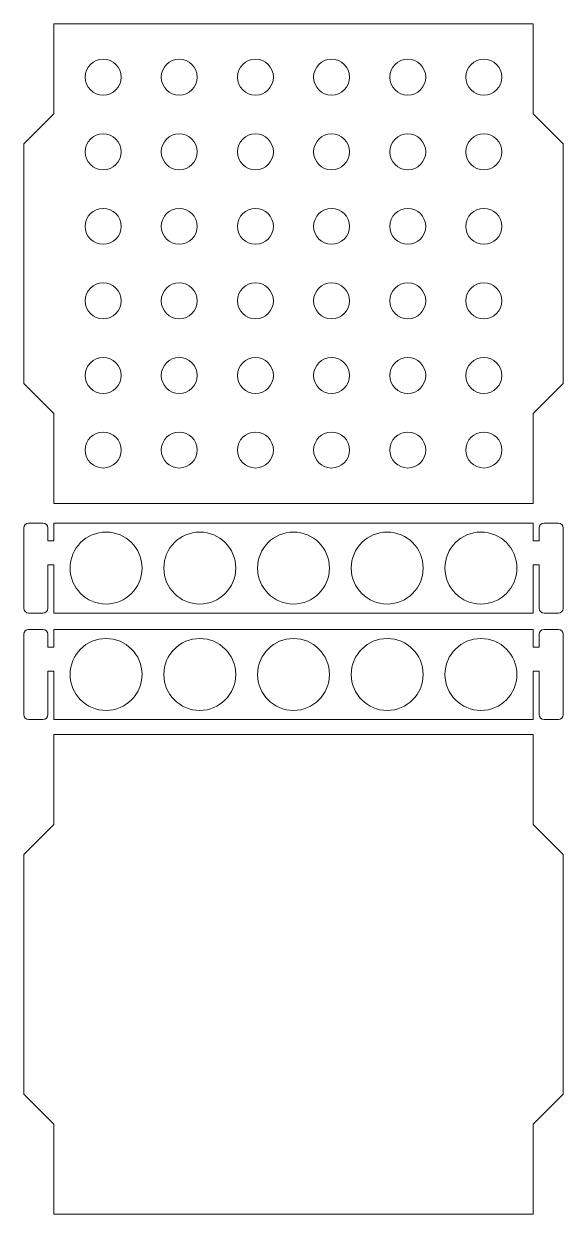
# Model space of a CAD drawing. Header units: millimetres. Extents: x -141 to 146, y -99 to 99.
# Drawn here: x -140.6 to -50.6, y -99.5 to 99.1 of the extents above; entities that cross this region are included whole.
import ezdxf

# ---------------------------------------------------------------- set-up
doc = ezdxf.new("R2010")
doc.units = ezdxf.units.MM
doc.header["$MEASUREMENT"] = 0
doc.layers.add('layer 1', color=7, linetype='Continuous')

msp = doc.modelspace()

# ---------------------------------------------------------------- linework, layer by layer
at = {"layer": 'layer 1', "color": 250, "lineweight": 9}
for points, knots in [([(-135.5638, 99.0966), (-135.5638, 99.0966), (-55.5488, 99.0966), (-55.5488, 99.0966), (-55.5488, 99.0966), (-55.5488, 99.0966), (-55.5488, 84.0798), (-55.5488, 84.0798), (-55.5488, 84.0798), (-55.5488, 84.0798), (-50.6261, 79.1505), (-50.6261, 79.1505), (-50.6261, 79.1505), (-50.6261, 79.1505), (-50.5648, 79.1505), (-50.5648, 79.1505), (-50.5648, 79.1505), (-50.5648, 79.1505), (-50.5648, 79.0891), (-50.5648, 79.0891), (-50.5648, 79.0891), (-50.5648, 79.0891), (-50.5648, 39.1042), (-50.5648, 39.1042), (-50.5648, 39.1042), (-50.5648, 39.1042), (-50.5648, 39.0903), (-50.5648, 39.0903), (-50.5648, 39.0903), (-50.5648, 39.0903), (-50.5786, 39.0903), (-50.5786, 39.0903), (-50.5786, 39.0903), (-50.5786, 39.0903), (-55.5488, 34.1135), (-55.5488, 34.1135), (-55.5488, 34.1135), (-55.5488, 34.1135), (-55.5488, 19.0966), (-55.5488, 19.0966), (-55.5488, 19.0966), (-55.5488, 19.0966), (-135.5638, 19.0966), (-135.5638, 19.0966), (-135.5638, 19.0966), (-135.5638, 19.0966), (-135.5638, 34.0966), (-135.5638, 34.0966), (-135.5638, 34.0966), (-135.5638, 34.0966), (-140.5509, 39.0903), (-140.5509, 39.0903), (-140.5509, 39.0903), (-140.5509, 39.0903), (-140.5647, 39.0903), (-140.5647, 39.0903), (-140.5647, 39.0903), (-140.5647, 39.0903), (-140.5647, 39.1042), (-140.5647, 39.1042), (-140.5647, 39.1042), (-140.5647, 39.1042), (-140.5647, 79.0891), (-140.5647, 79.0891), (-140.5647, 79.0891), (-140.5647, 79.0891), (-140.5647, 79.1505), (-140.5647, 79.1505), (-140.5647, 79.1505), (-140.5647, 79.1505), (-140.5034, 79.1505), (-140.5034, 79.1505), (-140.5034, 79.1505), (-140.5034, 79.1505), (-135.5638, 84.0967), (-135.5638, 84.0967), (-135.5638, 84.0967), (-135.5638, 84.0967), (-135.5638, 99.0966), (-135.5638, 99.0966)], [0, 0, 0, 0, 0.04761905, 0.04761905, 0.04761905, 0.04761905, 0.0952381, 0.0952381, 0.0952381, 0.0952381, 0.14285714, 0.14285714, 0.14285714, 0.14285714, 0.19047619, 0.19047619, 0.19047619, 0.19047619, 0.23809524, 0.23809524, 0.23809524, 0.23809524, 0.28571429, 0.28571429, 0.28571429, 0.28571429, 0.33333333, 0.33333333, 0.33333333, 0.33333333, 0.38095238, 0.38095238, 0.38095238, 0.38095238, 0.42857143, 0.42857143, 0.42857143, 0.42857143, 0.47619048, 0.47619048, 0.47619048, 0.47619048, 0.52380952, 0.52380952, 0.52380952, 0.52380952, 0.57142857, 0.57142857, 0.57142857, 0.57142857, 0.61904762, 0.61904762, 0.61904762, 0.61904762, 0.66666667, 0.66666667, 0.66666667, 0.66666667, 0.71428571, 0.71428571, 0.71428571, 0.71428571, 0.76190476, 0.76190476, 0.76190476, 0.76190476, 0.80952381, 0.80952381, 0.80952381, 0.80952381, 0.85714286, 0.85714286, 0.85714286, 0.85714286, 0.9047619, 0.9047619, 0.9047619, 0.9047619, 1, 1, 1, 1]), ([(-127.3312, 93.19), (-125.6743, 93.19), (-124.3312, 91.8469), (-124.3312, 90.19), (-124.3312, 90.19), (-124.3312, 88.5331), (-125.6743, 87.19), (-127.3312, 87.19), (-127.3312, 87.19), (-128.9881, 87.19), (-130.3312, 88.5331), (-130.3312, 90.19), (-130.3312, 90.19), (-130.3312, 91.8469), (-128.9881, 93.19), (-127.3312, 93.19)], [0, 0, 0, 0, 0.2, 0.2, 0.2, 0.2, 0.4, 0.4, 0.4, 0.4, 0.6, 0.6, 0.6, 0.6, 1, 1, 1, 1]), ([(-114.6246, 93.19), (-112.9677, 93.19), (-111.6246, 91.8469), (-111.6246, 90.19), (-111.6246, 90.19), (-111.6246, 88.5331), (-112.9677, 87.19), (-114.6246, 87.19), (-114.6246, 87.19), (-116.2815, 87.19), (-117.6246, 88.5331), (-117.6246, 90.19), (-117.6246, 90.19), (-117.6246, 91.8469), (-116.2815, 93.19), (-114.6246, 93.19)], [0, 0, 0, 0, 0.2, 0.2, 0.2, 0.2, 0.4, 0.4, 0.4, 0.4, 0.6, 0.6, 0.6, 0.6, 1, 1, 1, 1]), ([(-101.918, 93.19), (-100.2611, 93.19), (-98.918, 91.8469), (-98.918, 90.19), (-98.918, 90.19), (-98.918, 88.5331), (-100.2611, 87.19), (-101.918, 87.19), (-101.918, 87.19), (-103.5749, 87.19), (-104.918, 88.5331), (-104.918, 90.19), (-104.918, 90.19), (-104.918, 91.8469), (-103.5749, 93.19), (-101.918, 93.19)], [0, 0, 0, 0, 0.2, 0.2, 0.2, 0.2, 0.4, 0.4, 0.4, 0.4, 0.6, 0.6, 0.6, 0.6, 1, 1, 1, 1]), ([(-89.2115, 93.19), (-87.5546, 93.19), (-86.2115, 91.8469), (-86.2115, 90.19), (-86.2115, 90.19), (-86.2115, 88.5331), (-87.5546, 87.19), (-89.2115, 87.19), (-89.2115, 87.19), (-90.8684, 87.19), (-92.2115, 88.5331), (-92.2115, 90.19), (-92.2115, 90.19), (-92.2115, 91.8469), (-90.8684, 93.19), (-89.2115, 93.19)], [0, 0, 0, 0, 0.2, 0.2, 0.2, 0.2, 0.4, 0.4, 0.4, 0.4, 0.6, 0.6, 0.6, 0.6, 1, 1, 1, 1]), ([(-76.5049, 93.19), (-74.848, 93.19), (-73.5049, 91.8469), (-73.5049, 90.19), (-73.5049, 90.19), (-73.5049, 88.5331), (-74.848, 87.19), (-76.5049, 87.19), (-76.5049, 87.19), (-78.1618, 87.19), (-79.5049, 88.5331), (-79.5049, 90.19), (-79.5049, 90.19), (-79.5049, 91.8469), (-78.1618, 93.19), (-76.5049, 93.19)], [0, 0, 0, 0, 0.2, 0.2, 0.2, 0.2, 0.4, 0.4, 0.4, 0.4, 0.6, 0.6, 0.6, 0.6, 1, 1, 1, 1]), ([(-63.7983, 93.19), (-62.1414, 93.19), (-60.7983, 91.8469), (-60.7983, 90.19), (-60.7983, 90.19), (-60.7983, 88.5331), (-62.1414, 87.19), (-63.7983, 87.19), (-63.7983, 87.19), (-65.4552, 87.19), (-66.7983, 88.5331), (-66.7983, 90.19), (-66.7983, 90.19), (-66.7983, 91.8469), (-65.4552, 93.19), (-63.7983, 93.19)], [0, 0, 0, 0, 0.2, 0.2, 0.2, 0.2, 0.4, 0.4, 0.4, 0.4, 0.6, 0.6, 0.6, 0.6, 1, 1, 1, 1]), ([(-127.3312, 80.7526), (-125.6743, 80.7526), (-124.3312, 79.4095), (-124.3312, 77.7526), (-124.3312, 77.7526), (-124.3312, 76.0957), (-125.6743, 74.7526), (-127.3312, 74.7526), (-127.3312, 74.7526), (-128.9881, 74.7526), (-130.3312, 76.0957), (-130.3312, 77.7526), (-130.3312, 77.7526), (-130.3312, 79.4095), (-128.9881, 80.7526), (-127.3312, 80.7526)], [0, 0, 0, 0, 0.2, 0.2, 0.2, 0.2, 0.4, 0.4, 0.4, 0.4, 0.6, 0.6, 0.6, 0.6, 1, 1, 1, 1]), ([(-114.6246, 80.7526), (-112.9677, 80.7526), (-111.6246, 79.4095), (-111.6246, 77.7526), (-111.6246, 77.7526), (-111.6246, 76.0957), (-112.9677, 74.7526), (-114.6246, 74.7526), (-114.6246, 74.7526), (-116.2815, 74.7526), (-117.6246, 76.0957), (-117.6246, 77.7526), (-117.6246, 77.7526), (-117.6246, 79.4095), (-116.2815, 80.7526), (-114.6246, 80.7526)], [0, 0, 0, 0, 0.2, 0.2, 0.2, 0.2, 0.4, 0.4, 0.4, 0.4, 0.6, 0.6, 0.6, 0.6, 1, 1, 1, 1]), ([(-101.918, 80.7526), (-100.2611, 80.7526), (-98.918, 79.4095), (-98.918, 77.7526), (-98.918, 77.7526), (-98.918, 76.0957), (-100.2611, 74.7526), (-101.918, 74.7526), (-101.918, 74.7526), (-103.5749, 74.7526), (-104.918, 76.0957), (-104.918, 77.7526), (-104.918, 77.7526), (-104.918, 79.4095), (-103.5749, 80.7526), (-101.918, 80.7526)], [0, 0, 0, 0, 0.2, 0.2, 0.2, 0.2, 0.4, 0.4, 0.4, 0.4, 0.6, 0.6, 0.6, 0.6, 1, 1, 1, 1]), ([(-89.2115, 80.7526), (-87.5546, 80.7526), (-86.2115, 79.4095), (-86.2115, 77.7526), (-86.2115, 77.7526), (-86.2115, 76.0957), (-87.5546, 74.7526), (-89.2115, 74.7526), (-89.2115, 74.7526), (-90.8684, 74.7526), (-92.2115, 76.0957), (-92.2115, 77.7526), (-92.2115, 77.7526), (-92.2115, 79.4095), (-90.8684, 80.7526), (-89.2115, 80.7526)], [0, 0, 0, 0, 0.2, 0.2, 0.2, 0.2, 0.4, 0.4, 0.4, 0.4, 0.6, 0.6, 0.6, 0.6, 1, 1, 1, 1]), ([(-76.5049, 80.7526), (-74.848, 80.7526), (-73.5049, 79.4095), (-73.5049, 77.7526), (-73.5049, 77.7526), (-73.5049, 76.0957), (-74.848, 74.7526), (-76.5049, 74.7526), (-76.5049, 74.7526), (-78.1618, 74.7526), (-79.5049, 76.0957), (-79.5049, 77.7526), (-79.5049, 77.7526), (-79.5049, 79.4095), (-78.1618, 80.7526), (-76.5049, 80.7526)], [0, 0, 0, 0, 0.2, 0.2, 0.2, 0.2, 0.4, 0.4, 0.4, 0.4, 0.6, 0.6, 0.6, 0.6, 1, 1, 1, 1]), ([(-63.7983, 80.7526), (-62.1414, 80.7526), (-60.7983, 79.4095), (-60.7983, 77.7526), (-60.7983, 77.7526), (-60.7983, 76.0957), (-62.1414, 74.7526), (-63.7983, 74.7526), (-63.7983, 74.7526), (-65.4552, 74.7526), (-66.7983, 76.0957), (-66.7983, 77.7526), (-66.7983, 77.7526), (-66.7983, 79.4095), (-65.4552, 80.7526), (-63.7983, 80.7526)], [0, 0, 0, 0, 0.2, 0.2, 0.2, 0.2, 0.4, 0.4, 0.4, 0.4, 0.6, 0.6, 0.6, 0.6, 1, 1, 1, 1]), ([(-127.3312, 68.3153), (-125.6743, 68.3153), (-124.3312, 66.9722), (-124.3312, 65.3153), (-124.3312, 65.3153), (-124.3312, 63.6584), (-125.6743, 62.3153), (-127.3312, 62.3153), (-127.3312, 62.3153), (-128.9881, 62.3153), (-130.3312, 63.6584), (-130.3312, 65.3153), (-130.3312, 65.3153), (-130.3312, 66.9722), (-128.9881, 68.3153), (-127.3312, 68.3153)], [0, 0, 0, 0, 0.2, 0.2, 0.2, 0.2, 0.4, 0.4, 0.4, 0.4, 0.6, 0.6, 0.6, 0.6, 1, 1, 1, 1]), ([(-114.6246, 68.3153), (-112.9677, 68.3153), (-111.6246, 66.9722), (-111.6246, 65.3153), (-111.6246, 65.3153), (-111.6246, 63.6584), (-112.9677, 62.3153), (-114.6246, 62.3153), (-114.6246, 62.3153), (-116.2815, 62.3153), (-117.6246, 63.6584), (-117.6246, 65.3153), (-117.6246, 65.3153), (-117.6246, 66.9722), (-116.2815, 68.3153), (-114.6246, 68.3153)], [0, 0, 0, 0, 0.2, 0.2, 0.2, 0.2, 0.4, 0.4, 0.4, 0.4, 0.6, 0.6, 0.6, 0.6, 1, 1, 1, 1]), ([(-101.918, 68.3153), (-100.2611, 68.3153), (-98.918, 66.9722), (-98.918, 65.3153), (-98.918, 65.3153), (-98.918, 63.6584), (-100.2611, 62.3153), (-101.918, 62.3153), (-101.918, 62.3153), (-103.5749, 62.3153), (-104.918, 63.6584), (-104.918, 65.3153), (-104.918, 65.3153), (-104.918, 66.9722), (-103.5749, 68.3153), (-101.918, 68.3153)], [0, 0, 0, 0, 0.2, 0.2, 0.2, 0.2, 0.4, 0.4, 0.4, 0.4, 0.6, 0.6, 0.6, 0.6, 1, 1, 1, 1]), ([(-89.2115, 68.3153), (-87.5546, 68.3153), (-86.2115, 66.9722), (-86.2115, 65.3153), (-86.2115, 65.3153), (-86.2115, 63.6584), (-87.5546, 62.3153), (-89.2115, 62.3153), (-89.2115, 62.3153), (-90.8684, 62.3153), (-92.2115, 63.6584), (-92.2115, 65.3153), (-92.2115, 65.3153), (-92.2115, 66.9722), (-90.8684, 68.3153), (-89.2115, 68.3153)], [0, 0, 0, 0, 0.2, 0.2, 0.2, 0.2, 0.4, 0.4, 0.4, 0.4, 0.6, 0.6, 0.6, 0.6, 1, 1, 1, 1]), ([(-76.5049, 68.3153), (-74.848, 68.3153), (-73.5049, 66.9722), (-73.5049, 65.3153), (-73.5049, 65.3153), (-73.5049, 63.6584), (-74.848, 62.3153), (-76.5049, 62.3153), (-76.5049, 62.3153), (-78.1618, 62.3153), (-79.5049, 63.6584), (-79.5049, 65.3153), (-79.5049, 65.3153), (-79.5049, 66.9722), (-78.1618, 68.3153), (-76.5049, 68.3153)], [0, 0, 0, 0, 0.2, 0.2, 0.2, 0.2, 0.4, 0.4, 0.4, 0.4, 0.6, 0.6, 0.6, 0.6, 1, 1, 1, 1]), ([(-63.7983, 68.3153), (-62.1414, 68.3153), (-60.7983, 66.9722), (-60.7983, 65.3153), (-60.7983, 65.3153), (-60.7983, 63.6584), (-62.1414, 62.3153), (-63.7983, 62.3153), (-63.7983, 62.3153), (-65.4552, 62.3153), (-66.7983, 63.6584), (-66.7983, 65.3153), (-66.7983, 65.3153), (-66.7983, 66.9722), (-65.4552, 68.3153), (-63.7983, 68.3153)], [0, 0, 0, 0, 0.2, 0.2, 0.2, 0.2, 0.4, 0.4, 0.4, 0.4, 0.6, 0.6, 0.6, 0.6, 1, 1, 1, 1]), ([(-127.3312, 55.8779), (-125.6743, 55.8779), (-124.3312, 54.5348), (-124.3312, 52.8779), (-124.3312, 52.8779), (-124.3312, 51.221), (-125.6743, 49.8779), (-127.3312, 49.8779), (-127.3312, 49.8779), (-128.9881, 49.8779), (-130.3312, 51.221), (-130.3312, 52.8779), (-130.3312, 52.8779), (-130.3312, 54.5348), (-128.9881, 55.8779), (-127.3312, 55.8779)], [0, 0, 0, 0, 0.2, 0.2, 0.2, 0.2, 0.4, 0.4, 0.4, 0.4, 0.6, 0.6, 0.6, 0.6, 1, 1, 1, 1]), ([(-114.6246, 55.8779), (-112.9677, 55.8779), (-111.6246, 54.5348), (-111.6246, 52.8779), (-111.6246, 52.8779), (-111.6246, 51.221), (-112.9677, 49.8779), (-114.6246, 49.8779), (-114.6246, 49.8779), (-116.2815, 49.8779), (-117.6246, 51.221), (-117.6246, 52.8779), (-117.6246, 52.8779), (-117.6246, 54.5348), (-116.2815, 55.8779), (-114.6246, 55.8779)], [0, 0, 0, 0, 0.2, 0.2, 0.2, 0.2, 0.4, 0.4, 0.4, 0.4, 0.6, 0.6, 0.6, 0.6, 1, 1, 1, 1]), ([(-101.918, 55.8779), (-100.2611, 55.8779), (-98.918, 54.5348), (-98.918, 52.8779), (-98.918, 52.8779), (-98.918, 51.221), (-100.2611, 49.8779), (-101.918, 49.8779), (-101.918, 49.8779), (-103.5749, 49.8779), (-104.918, 51.221), (-104.918, 52.8779), (-104.918, 52.8779), (-104.918, 54.5348), (-103.5749, 55.8779), (-101.918, 55.8779)], [0, 0, 0, 0, 0.2, 0.2, 0.2, 0.2, 0.4, 0.4, 0.4, 0.4, 0.6, 0.6, 0.6, 0.6, 1, 1, 1, 1]), ([(-89.2115, 55.8779), (-87.5546, 55.8779), (-86.2115, 54.5348), (-86.2115, 52.8779), (-86.2115, 52.8779), (-86.2115, 51.221), (-87.5546, 49.8779), (-89.2115, 49.8779), (-89.2115, 49.8779), (-90.8684, 49.8779), (-92.2115, 51.221), (-92.2115, 52.8779), (-92.2115, 52.8779), (-92.2115, 54.5348), (-90.8684, 55.8779), (-89.2115, 55.8779)], [0, 0, 0, 0, 0.2, 0.2, 0.2, 0.2, 0.4, 0.4, 0.4, 0.4, 0.6, 0.6, 0.6, 0.6, 1, 1, 1, 1]), ([(-76.5049, 55.8779), (-74.848, 55.8779), (-73.5049, 54.5348), (-73.5049, 52.8779), (-73.5049, 52.8779), (-73.5049, 51.221), (-74.848, 49.8779), (-76.5049, 49.8779), (-76.5049, 49.8779), (-78.1618, 49.8779), (-79.5049, 51.221), (-79.5049, 52.8779), (-79.5049, 52.8779), (-79.5049, 54.5348), (-78.1618, 55.8779), (-76.5049, 55.8779)], [0, 0, 0, 0, 0.2, 0.2, 0.2, 0.2, 0.4, 0.4, 0.4, 0.4, 0.6, 0.6, 0.6, 0.6, 1, 1, 1, 1]), ([(-63.7983, 55.8779), (-62.1414, 55.8779), (-60.7983, 54.5348), (-60.7983, 52.8779), (-60.7983, 52.8779), (-60.7983, 51.221), (-62.1414, 49.8779), (-63.7983, 49.8779), (-63.7983, 49.8779), (-65.4552, 49.8779), (-66.7983, 51.221), (-66.7983, 52.8779), (-66.7983, 52.8779), (-66.7983, 54.5348), (-65.4552, 55.8779), (-63.7983, 55.8779)], [0, 0, 0, 0, 0.2, 0.2, 0.2, 0.2, 0.4, 0.4, 0.4, 0.4, 0.6, 0.6, 0.6, 0.6, 1, 1, 1, 1]), ([(-127.3312, 43.4406), (-125.6743, 43.4406), (-124.3312, 42.0975), (-124.3312, 40.4406), (-124.3312, 40.4406), (-124.3312, 38.7837), (-125.6743, 37.4406), (-127.3312, 37.4406), (-127.3312, 37.4406), (-128.9881, 37.4406), (-130.3312, 38.7837), (-130.3312, 40.4406), (-130.3312, 40.4406), (-130.3312, 42.0975), (-128.9881, 43.4406), (-127.3312, 43.4406)], [0, 0, 0, 0, 0.2, 0.2, 0.2, 0.2, 0.4, 0.4, 0.4, 0.4, 0.6, 0.6, 0.6, 0.6, 1, 1, 1, 1]), ([(-114.6246, 43.4406), (-112.9677, 43.4406), (-111.6246, 42.0975), (-111.6246, 40.4406), (-111.6246, 40.4406), (-111.6246, 38.7837), (-112.9677, 37.4406), (-114.6246, 37.4406), (-114.6246, 37.4406), (-116.2815, 37.4406), (-117.6246, 38.7837), (-117.6246, 40.4406), (-117.6246, 40.4406), (-117.6246, 42.0975), (-116.2815, 43.4406), (-114.6246, 43.4406)], [0, 0, 0, 0, 0.2, 0.2, 0.2, 0.2, 0.4, 0.4, 0.4, 0.4, 0.6, 0.6, 0.6, 0.6, 1, 1, 1, 1]), ([(-101.918, 43.4406), (-100.2611, 43.4406), (-98.918, 42.0975), (-98.918, 40.4406), (-98.918, 40.4406), (-98.918, 38.7837), (-100.2611, 37.4406), (-101.918, 37.4406), (-101.918, 37.4406), (-103.5749, 37.4406), (-104.918, 38.7837), (-104.918, 40.4406), (-104.918, 40.4406), (-104.918, 42.0975), (-103.5749, 43.4406), (-101.918, 43.4406)], [0, 0, 0, 0, 0.2, 0.2, 0.2, 0.2, 0.4, 0.4, 0.4, 0.4, 0.6, 0.6, 0.6, 0.6, 1, 1, 1, 1]), ([(-89.2115, 43.4406), (-87.5546, 43.4406), (-86.2115, 42.0975), (-86.2115, 40.4406), (-86.2115, 40.4406), (-86.2115, 38.7837), (-87.5546, 37.4406), (-89.2115, 37.4406), (-89.2115, 37.4406), (-90.8684, 37.4406), (-92.2115, 38.7837), (-92.2115, 40.4406), (-92.2115, 40.4406), (-92.2115, 42.0975), (-90.8684, 43.4406), (-89.2115, 43.4406)], [0, 0, 0, 0, 0.2, 0.2, 0.2, 0.2, 0.4, 0.4, 0.4, 0.4, 0.6, 0.6, 0.6, 0.6, 1, 1, 1, 1]), ([(-76.5049, 43.4406), (-74.848, 43.4406), (-73.5049, 42.0975), (-73.5049, 40.4406), (-73.5049, 40.4406), (-73.5049, 38.7837), (-74.848, 37.4406), (-76.5049, 37.4406), (-76.5049, 37.4406), (-78.1618, 37.4406), (-79.5049, 38.7837), (-79.5049, 40.4406), (-79.5049, 40.4406), (-79.5049, 42.0975), (-78.1618, 43.4406), (-76.5049, 43.4406)], [0, 0, 0, 0, 0.2, 0.2, 0.2, 0.2, 0.4, 0.4, 0.4, 0.4, 0.6, 0.6, 0.6, 0.6, 1, 1, 1, 1]), ([(-63.7983, 43.4406), (-62.1414, 43.4406), (-60.7983, 42.0975), (-60.7983, 40.4406), (-60.7983, 40.4406), (-60.7983, 38.7837), (-62.1414, 37.4406), (-63.7983, 37.4406), (-63.7983, 37.4406), (-65.4552, 37.4406), (-66.7983, 38.7837), (-66.7983, 40.4406), (-66.7983, 40.4406), (-66.7983, 42.0975), (-65.4552, 43.4406), (-63.7983, 43.4406)], [0, 0, 0, 0, 0.2, 0.2, 0.2, 0.2, 0.4, 0.4, 0.4, 0.4, 0.6, 0.6, 0.6, 0.6, 1, 1, 1, 1]), ([(-127.3312, 31.0032), (-125.6743, 31.0032), (-124.3312, 29.6601), (-124.3312, 28.0032), (-124.3312, 28.0032), (-124.3312, 26.3463), (-125.6743, 25.0032), (-127.3312, 25.0032), (-127.3312, 25.0032), (-128.9881, 25.0032), (-130.3312, 26.3463), (-130.3312, 28.0032), (-130.3312, 28.0032), (-130.3312, 29.6601), (-128.9881, 31.0032), (-127.3312, 31.0032)], [0, 0, 0, 0, 0.2, 0.2, 0.2, 0.2, 0.4, 0.4, 0.4, 0.4, 0.6, 0.6, 0.6, 0.6, 1, 1, 1, 1]), ([(-114.6246, 31.0032), (-112.9677, 31.0032), (-111.6246, 29.6601), (-111.6246, 28.0032), (-111.6246, 28.0032), (-111.6246, 26.3463), (-112.9677, 25.0032), (-114.6246, 25.0032), (-114.6246, 25.0032), (-116.2815, 25.0032), (-117.6246, 26.3463), (-117.6246, 28.0032), (-117.6246, 28.0032), (-117.6246, 29.6601), (-116.2815, 31.0032), (-114.6246, 31.0032)], [0, 0, 0, 0, 0.2, 0.2, 0.2, 0.2, 0.4, 0.4, 0.4, 0.4, 0.6, 0.6, 0.6, 0.6, 1, 1, 1, 1]), ([(-101.918, 31.0032), (-100.2611, 31.0032), (-98.918, 29.6601), (-98.918, 28.0032), (-98.918, 28.0032), (-98.918, 26.3463), (-100.2611, 25.0032), (-101.918, 25.0032), (-101.918, 25.0032), (-103.5749, 25.0032), (-104.918, 26.3463), (-104.918, 28.0032), (-104.918, 28.0032), (-104.918, 29.6601), (-103.5749, 31.0032), (-101.918, 31.0032)], [0, 0, 0, 0, 0.2, 0.2, 0.2, 0.2, 0.4, 0.4, 0.4, 0.4, 0.6, 0.6, 0.6, 0.6, 1, 1, 1, 1]), ([(-89.2115, 31.0032), (-87.5546, 31.0032), (-86.2115, 29.6601), (-86.2115, 28.0032), (-86.2115, 28.0032), (-86.2115, 26.3463), (-87.5546, 25.0032), (-89.2115, 25.0032), (-89.2115, 25.0032), (-90.8684, 25.0032), (-92.2115, 26.3463), (-92.2115, 28.0032), (-92.2115, 28.0032), (-92.2115, 29.6601), (-90.8684, 31.0032), (-89.2115, 31.0032)], [0, 0, 0, 0, 0.2, 0.2, 0.2, 0.2, 0.4, 0.4, 0.4, 0.4, 0.6, 0.6, 0.6, 0.6, 1, 1, 1, 1]), ([(-76.5049, 31.0032), (-74.848, 31.0032), (-73.5049, 29.6601), (-73.5049, 28.0032), (-73.5049, 28.0032), (-73.5049, 26.3463), (-74.848, 25.0032), (-76.5049, 25.0032), (-76.5049, 25.0032), (-78.1618, 25.0032), (-79.5049, 26.3463), (-79.5049, 28.0032), (-79.5049, 28.0032), (-79.5049, 29.6601), (-78.1618, 31.0032), (-76.5049, 31.0032)], [0, 0, 0, 0, 0.2, 0.2, 0.2, 0.2, 0.4, 0.4, 0.4, 0.4, 0.6, 0.6, 0.6, 0.6, 1, 1, 1, 1]), ([(-63.7983, 31.0032), (-62.1414, 31.0032), (-60.7983, 29.6601), (-60.7983, 28.0032), (-60.7983, 28.0032), (-60.7983, 26.3463), (-62.1414, 25.0032), (-63.7983, 25.0032), (-63.7983, 25.0032), (-65.4552, 25.0032), (-66.7983, 26.3463), (-66.7983, 28.0032), (-66.7983, 28.0032), (-66.7983, 29.6601), (-65.4552, 31.0032), (-63.7983, 31.0032)], [0, 0, 0, 0, 0.2, 0.2, 0.2, 0.2, 0.4, 0.4, 0.4, 0.4, 0.6, 0.6, 0.6, 0.6, 1, 1, 1, 1]), ([(-50.5647, 10.0112), (-50.5647, 10.0112), (-50.5647, 9.6658), (-50.5647, 9.6658), (-50.5647, 9.6658), (-50.5647, 9.6658), (-50.5647, 6.6111), (-50.5647, 6.6111), (-50.5647, 6.6111), (-50.5647, 6.6111), (-50.5647, 1.6112), (-50.5647, 1.6112), (-50.5647, 1.6112), (-50.5647, 1.1712), (-50.9246, 0.8112), (-51.3647, 0.8112), (-51.3647, 0.8112), (-51.3647, 0.8112), (-53.7647, 0.8112), (-53.7647, 0.8112), (-53.7647, 0.8112), (-54.2047, 0.8112), (-54.5647, 1.1712), (-54.5647, 1.6112), (-54.5647, 1.6112), (-54.5647, 1.6112), (-54.5647, 6.6111), (-54.5647, 6.6111), (-54.5647, 6.6111), (-54.5647, 6.6111), (-54.5647, 8.8658), (-54.5647, 8.8658), (-54.5647, 8.8658), (-54.5647, 8.8658), (-55.5647, 8.8658), (-55.5647, 8.8658), (-55.5647, 8.8658), (-55.5647, 8.8658), (-55.5647, 0.8112), (-55.5647, 0.8112), (-55.5647, 0.8112), (-55.5647, 0.8112), (-135.5647, 0.8112), (-135.5647, 0.8112), (-135.5647, 0.8112), (-135.5647, 0.8112), (-135.5647, 8.8658), (-135.5647, 8.8658), (-135.5647, 8.8658), (-135.5647, 8.8658), (-136.5647, 8.8658), (-136.5647, 8.8658), (-136.5647, 8.8658), (-136.5647, 8.8658), (-136.5647, 6.6111), (-136.5647, 6.6111), (-136.5647, 6.6111), (-136.5647, 6.6111), (-136.5647, 1.6112), (-136.5647, 1.6112), (-136.5647, 1.6112), (-136.5647, 1.1712), (-136.9247, 0.8112), (-137.3647, 0.8112), (-137.3647, 0.8112), (-137.3647, 0.8112), (-139.7647, 0.8112), (-139.7647, 0.8112), (-139.7647, 0.8112), (-140.2048, 0.8112), (-140.5647, 1.1712), (-140.5647, 1.6112), (-140.5647, 1.6112), (-140.5647, 1.6112), (-140.5647, 6.6111), (-140.5647, 6.6111), (-140.5647, 6.6111), (-140.5647, 6.6111), (-140.5647, 9.6658), (-140.5647, 9.6658), (-140.5647, 9.6658), (-140.5647, 9.6658), (-140.5647, 10.0112), (-140.5647, 10.0112), (-140.5647, 10.0112), (-140.5647, 10.0112), (-140.5647, 12.0658), (-140.5647, 12.0658), (-140.5647, 12.0658), (-140.5647, 12.0658), (-140.5647, 15.0111), (-140.5647, 15.0111), (-140.5647, 15.0111), (-140.5647, 15.4511), (-140.2048, 15.8111), (-139.7647, 15.8111), (-139.7647, 15.8111), (-139.7647, 15.8111), (-137.3647, 15.8111), (-137.3647, 15.8111), (-137.3647, 15.8111), (-136.9247, 15.8111), (-136.5647, 15.4511), (-136.5647, 15.0111), (-136.5647, 15.0111), (-136.5647, 15.0111), (-136.5647, 12.8658), (-136.5647, 12.8658), (-136.5647, 12.8658), (-136.5647, 12.8658), (-135.5647, 12.8658), (-135.5647, 12.8658), (-135.5647, 12.8658), (-135.5647, 12.8658), (-135.5647, 15.8111), (-135.5647, 15.8111), (-135.5647, 15.8111), (-135.5647, 15.8111), (-55.5647, 15.8111), (-55.5647, 15.8111), (-55.5647, 15.8111), (-55.5647, 15.8111), (-55.5647, 12.8658), (-55.5647, 12.8658), (-55.5647, 12.8658), (-55.5647, 12.8658), (-54.5647, 12.8658), (-54.5647, 12.8658), (-54.5647, 12.8658), (-54.5647, 12.8658), (-54.5647, 15.0111), (-54.5647, 15.0111), (-54.5647, 15.0111), (-54.5647, 15.4511), (-54.2047, 15.8111), (-53.7647, 15.8111), (-53.7647, 15.8111), (-53.7647, 15.8111), (-51.3647, 15.8111), (-51.3647, 15.8111), (-51.3647, 15.8111), (-50.9246, 15.8111), (-50.5647, 15.4511), (-50.5647, 15.0111), (-50.5647, 15.0111), (-50.5647, 15.0111), (-50.5647, 12.0658), (-50.5647, 12.0658), (-50.5647, 12.0658), (-50.5647, 12.0658), (-50.5647, 10.0112), (-50.5647, 10.0112)], [0, 0, 0, 0, 0.02564103, 0.02564103, 0.02564103, 0.02564103, 0.05128205, 0.05128205, 0.05128205, 0.05128205, 0.07692308, 0.07692308, 0.07692308, 0.07692308, 0.1025641, 0.1025641, 0.1025641, 0.1025641, 0.12820513, 0.12820513, 0.12820513, 0.12820513, 0.15384615, 0.15384615, 0.15384615, 0.15384615, 0.17948718, 0.17948718, 0.17948718, 0.17948718, 0.20512821, 0.20512821, 0.20512821, 0.20512821, 0.23076923, 0.23076923, 0.23076923, 0.23076923, 0.25641026, 0.25641026, 0.25641026, 0.25641026, 0.28205128, 0.28205128, 0.28205128, 0.28205128, 0.30769231, 0.30769231, 0.30769231, 0.30769231, 0.33333333, 0.33333333, 0.33333333, 0.33333333, 0.35897436, 0.35897436, 0.35897436, 0.35897436, 0.38461538, 0.38461538, 0.38461538, 0.38461538, 0.41025641, 0.41025641, 0.41025641, 0.41025641, 0.43589744, 0.43589744, 0.43589744, 0.43589744, 0.46153846, 0.46153846, 0.46153846, 0.46153846, 0.48717949, 0.48717949, 0.48717949, 0.48717949, 0.51282051, 0.51282051, 0.51282051, 0.51282051, 0.53846154, 0.53846154, 0.53846154, 0.53846154, 0.56410256, 0.56410256, 0.56410256, 0.56410256, 0.58974359, 0.58974359, 0.58974359, 0.58974359, 0.61538462, 0.61538462, 0.61538462, 0.61538462, 0.64102564, 0.64102564, 0.64102564, 0.64102564, 0.66666667, 0.66666667, 0.66666667, 0.66666667, 0.69230769, 0.69230769, 0.69230769, 0.69230769, 0.71794872, 0.71794872, 0.71794872, 0.71794872, 0.74358974, 0.74358974, 0.74358974, 0.74358974, 0.76923077, 0.76923077, 0.76923077, 0.76923077, 0.79487179, 0.79487179, 0.79487179, 0.79487179, 0.82051282, 0.82051282, 0.82051282, 0.82051282, 0.84615385, 0.84615385, 0.84615385, 0.84615385, 0.87179487, 0.87179487, 0.87179487, 0.87179487, 0.8974359, 0.8974359, 0.8974359, 0.8974359, 0.92307692, 0.92307692, 0.92307692, 0.92307692, 0.94871795, 0.94871795, 0.94871795, 0.94871795, 1, 1, 1, 1]), ([(-126.8353, 14.3112), (-123.5216, 14.3112), (-120.8353, 11.6249), (-120.8353, 8.3112), (-120.8353, 8.3112), (-120.8353, 4.9975), (-123.5216, 2.3112), (-126.8353, 2.3112), (-126.8353, 2.3112), (-130.149, 2.3112), (-132.8353, 4.9975), (-132.8353, 8.3112), (-132.8353, 8.3112), (-132.8353, 11.6249), (-130.149, 14.3112), (-126.8353, 14.3112)], [0, 0, 0, 0, 0.2, 0.2, 0.2, 0.2, 0.4, 0.4, 0.4, 0.4, 0.6, 0.6, 0.6, 0.6, 1, 1, 1, 1]), ([(-111.2, 14.3112), (-107.8863, 14.3112), (-105.2, 11.6249), (-105.2, 8.3112), (-105.2, 8.3112), (-105.2, 4.9975), (-107.8863, 2.3112), (-111.2, 2.3112), (-111.2, 2.3112), (-114.5137, 2.3112), (-117.2, 4.9975), (-117.2, 8.3112), (-117.2, 8.3112), (-117.2, 11.6249), (-114.5137, 14.3112), (-111.2, 14.3112)], [0, 0, 0, 0, 0.2, 0.2, 0.2, 0.2, 0.4, 0.4, 0.4, 0.4, 0.6, 0.6, 0.6, 0.6, 1, 1, 1, 1]), ([(-95.5647, 14.3112), (-92.251, 14.3112), (-89.5647, 11.6249), (-89.5647, 8.3112), (-89.5647, 8.3112), (-89.5647, 4.9975), (-92.251, 2.3112), (-95.5647, 2.3112), (-95.5647, 2.3112), (-98.8784, 2.3112), (-101.5647, 4.9975), (-101.5647, 8.3112), (-101.5647, 8.3112), (-101.5647, 11.6249), (-98.8784, 14.3112), (-95.5647, 14.3112)], [0, 0, 0, 0, 0.2, 0.2, 0.2, 0.2, 0.4, 0.4, 0.4, 0.4, 0.6, 0.6, 0.6, 0.6, 1, 1, 1, 1]), ([(-79.9294, 14.3112), (-76.6157, 14.3112), (-73.9294, 11.6249), (-73.9294, 8.3112), (-73.9294, 8.3112), (-73.9294, 4.9975), (-76.6157, 2.3112), (-79.9294, 2.3112), (-79.9294, 2.3112), (-83.2431, 2.3112), (-85.9294, 4.9975), (-85.9294, 8.3112), (-85.9294, 8.3112), (-85.9294, 11.6249), (-83.2431, 14.3112), (-79.9294, 14.3112)], [0, 0, 0, 0, 0.2, 0.2, 0.2, 0.2, 0.4, 0.4, 0.4, 0.4, 0.6, 0.6, 0.6, 0.6, 1, 1, 1, 1]), ([(-64.2941, 14.3112), (-60.9804, 14.3112), (-58.2941, 11.6249), (-58.2941, 8.3112), (-58.2941, 8.3112), (-58.2941, 4.9975), (-60.9804, 2.3112), (-64.2941, 2.3112), (-64.2941, 2.3112), (-67.6078, 2.3112), (-70.2941, 4.9975), (-70.2941, 8.3112), (-70.2941, 8.3112), (-70.2941, 11.6249), (-67.6078, 14.3112), (-64.2941, 14.3112)], [0, 0, 0, 0, 0.2, 0.2, 0.2, 0.2, 0.4, 0.4, 0.4, 0.4, 0.6, 0.6, 0.6, 0.6, 1, 1, 1, 1]), ([(-50.5647, -7.7299), (-50.5647, -7.7299), (-50.5647, -8.0753), (-50.5647, -8.0753), (-50.5647, -8.0753), (-50.5647, -8.0753), (-50.5647, -11.13), (-50.5647, -11.13), (-50.5647, -11.13), (-50.5647, -11.13), (-50.5647, -16.1299), (-50.5647, -16.1299), (-50.5647, -16.1299), (-50.5647, -16.5699), (-50.9246, -16.9299), (-51.3647, -16.9299), (-51.3647, -16.9299), (-51.3647, -16.9299), (-53.7647, -16.9299), (-53.7647, -16.9299), (-53.7647, -16.9299), (-54.2047, -16.9299), (-54.5647, -16.5699), (-54.5647, -16.1299), (-54.5647, -16.1299), (-54.5647, -16.1299), (-54.5647, -11.13), (-54.5647, -11.13), (-54.5647, -11.13), (-54.5647, -11.13), (-54.5647, -8.8753), (-54.5647, -8.8753), (-54.5647, -8.8753), (-54.5647, -8.8753), (-55.5647, -8.8753), (-55.5647, -8.8753), (-55.5647, -8.8753), (-55.5647, -8.8753), (-55.5647, -16.9299), (-55.5647, -16.9299), (-55.5647, -16.9299), (-55.5647, -16.9299), (-135.5647, -16.9299), (-135.5647, -16.9299), (-135.5647, -16.9299), (-135.5647, -16.9299), (-135.5647, -8.8753), (-135.5647, -8.8753), (-135.5647, -8.8753), (-135.5647, -8.8753), (-136.5647, -8.8753), (-136.5647, -8.8753), (-136.5647, -8.8753), (-136.5647, -8.8753), (-136.5647, -11.13), (-136.5647, -11.13), (-136.5647, -11.13), (-136.5647, -11.13), (-136.5647, -16.1299), (-136.5647, -16.1299), (-136.5647, -16.1299), (-136.5647, -16.5699), (-136.9247, -16.9299), (-137.3647, -16.9299), (-137.3647, -16.9299), (-137.3647, -16.9299), (-139.7647, -16.9299), (-139.7647, -16.9299), (-139.7647, -16.9299), (-140.2048, -16.9299), (-140.5647, -16.5699), (-140.5647, -16.1299), (-140.5647, -16.1299), (-140.5647, -16.1299), (-140.5647, -11.13), (-140.5647, -11.13), (-140.5647, -11.13), (-140.5647, -11.13), (-140.5647, -8.0753), (-140.5647, -8.0753), (-140.5647, -8.0753), (-140.5647, -8.0753), (-140.5647, -7.7299), (-140.5647, -7.7299), (-140.5647, -7.7299), (-140.5647, -7.7299), (-140.5647, -5.6753), (-140.5647, -5.6753), (-140.5647, -5.6753), (-140.5647, -5.6753), (-140.5647, -2.73), (-140.5647, -2.73), (-140.5647, -2.73), (-140.5647, -2.29), (-140.2048, -1.93), (-139.7647, -1.93), (-139.7647, -1.93), (-139.7647, -1.93), (-137.3647, -1.93), (-137.3647, -1.93), (-137.3647, -1.93), (-136.9247, -1.93), (-136.5647, -2.29), (-136.5647, -2.73), (-136.5647, -2.73), (-136.5647, -2.73), (-136.5647, -4.8753), (-136.5647, -4.8753), (-136.5647, -4.8753), (-136.5647, -4.8753), (-135.5647, -4.8753), (-135.5647, -4.8753), (-135.5647, -4.8753), (-135.5647, -4.8753), (-135.5647, -1.93), (-135.5647, -1.93), (-135.5647, -1.93), (-135.5647, -1.93), (-55.5647, -1.93), (-55.5647, -1.93), (-55.5647, -1.93), (-55.5647, -1.93), (-55.5647, -4.8753), (-55.5647, -4.8753), (-55.5647, -4.8753), (-55.5647, -4.8753), (-54.5647, -4.8753), (-54.5647, -4.8753), (-54.5647, -4.8753), (-54.5647, -4.8753), (-54.5647, -2.73), (-54.5647, -2.73), (-54.5647, -2.73), (-54.5647, -2.29), (-54.2047, -1.93), (-53.7647, -1.93), (-53.7647, -1.93), (-53.7647, -1.93), (-51.3647, -1.93), (-51.3647, -1.93), (-51.3647, -1.93), (-50.9246, -1.93), (-50.5647, -2.29), (-50.5647, -2.73), (-50.5647, -2.73), (-50.5647, -2.73), (-50.5647, -5.6753), (-50.5647, -5.6753), (-50.5647, -5.6753), (-50.5647, -5.6753), (-50.5647, -7.7299), (-50.5647, -7.7299)], [0, 0, 0, 0, 0.02564103, 0.02564103, 0.02564103, 0.02564103, 0.05128205, 0.05128205, 0.05128205, 0.05128205, 0.07692308, 0.07692308, 0.07692308, 0.07692308, 0.1025641, 0.1025641, 0.1025641, 0.1025641, 0.12820513, 0.12820513, 0.12820513, 0.12820513, 0.15384615, 0.15384615, 0.15384615, 0.15384615, 0.17948718, 0.17948718, 0.17948718, 0.17948718, 0.20512821, 0.20512821, 0.20512821, 0.20512821, 0.23076923, 0.23076923, 0.23076923, 0.23076923, 0.25641026, 0.25641026, 0.25641026, 0.25641026, 0.28205128, 0.28205128, 0.28205128, 0.28205128, 0.30769231, 0.30769231, 0.30769231, 0.30769231, 0.33333333, 0.33333333, 0.33333333, 0.33333333, 0.35897436, 0.35897436, 0.35897436, 0.35897436, 0.38461538, 0.38461538, 0.38461538, 0.38461538, 0.41025641, 0.41025641, 0.41025641, 0.41025641, 0.43589744, 0.43589744, 0.43589744, 0.43589744, 0.46153846, 0.46153846, 0.46153846, 0.46153846, 0.48717949, 0.48717949, 0.48717949, 0.48717949, 0.51282051, 0.51282051, 0.51282051, 0.51282051, 0.53846154, 0.53846154, 0.53846154, 0.53846154, 0.56410256, 0.56410256, 0.56410256, 0.56410256, 0.58974359, 0.58974359, 0.58974359, 0.58974359, 0.61538462, 0.61538462, 0.61538462, 0.61538462, 0.64102564, 0.64102564, 0.64102564, 0.64102564, 0.66666667, 0.66666667, 0.66666667, 0.66666667, 0.69230769, 0.69230769, 0.69230769, 0.69230769, 0.71794872, 0.71794872, 0.71794872, 0.71794872, 0.74358974, 0.74358974, 0.74358974, 0.74358974, 0.76923077, 0.76923077, 0.76923077, 0.76923077, 0.79487179, 0.79487179, 0.79487179, 0.79487179, 0.82051282, 0.82051282, 0.82051282, 0.82051282, 0.84615385, 0.84615385, 0.84615385, 0.84615385, 0.87179487, 0.87179487, 0.87179487, 0.87179487, 0.8974359, 0.8974359, 0.8974359, 0.8974359, 0.92307692, 0.92307692, 0.92307692, 0.92307692, 0.94871795, 0.94871795, 0.94871795, 0.94871795, 1, 1, 1, 1]), ([(-126.8353, -3.4299), (-123.5216, -3.4299), (-120.8353, -6.1162), (-120.8353, -9.4299), (-120.8353, -9.4299), (-120.8353, -12.7436), (-123.5216, -15.4299), (-126.8353, -15.4299), (-126.8353, -15.4299), (-130.149, -15.4299), (-132.8353, -12.7436), (-132.8353, -9.4299), (-132.8353, -9.4299), (-132.8353, -6.1162), (-130.149, -3.4299), (-126.8353, -3.4299)], [0, 0, 0, 0, 0.2, 0.2, 0.2, 0.2, 0.4, 0.4, 0.4, 0.4, 0.6, 0.6, 0.6, 0.6, 1, 1, 1, 1]), ([(-111.2, -3.4299), (-107.8863, -3.4299), (-105.2, -6.1162), (-105.2, -9.4299), (-105.2, -9.4299), (-105.2, -12.7436), (-107.8863, -15.4299), (-111.2, -15.4299), (-111.2, -15.4299), (-114.5137, -15.4299), (-117.2, -12.7436), (-117.2, -9.4299), (-117.2, -9.4299), (-117.2, -6.1162), (-114.5137, -3.4299), (-111.2, -3.4299)], [0, 0, 0, 0, 0.2, 0.2, 0.2, 0.2, 0.4, 0.4, 0.4, 0.4, 0.6, 0.6, 0.6, 0.6, 1, 1, 1, 1]), ([(-95.5647, -3.4299), (-92.251, -3.4299), (-89.5647, -6.1162), (-89.5647, -9.4299), (-89.5647, -9.4299), (-89.5647, -12.7436), (-92.251, -15.4299), (-95.5647, -15.4299), (-95.5647, -15.4299), (-98.8784, -15.4299), (-101.5647, -12.7436), (-101.5647, -9.4299), (-101.5647, -9.4299), (-101.5647, -6.1162), (-98.8784, -3.4299), (-95.5647, -3.4299)], [0, 0, 0, 0, 0.2, 0.2, 0.2, 0.2, 0.4, 0.4, 0.4, 0.4, 0.6, 0.6, 0.6, 0.6, 1, 1, 1, 1]), ([(-79.9294, -3.4299), (-76.6157, -3.4299), (-73.9294, -6.1162), (-73.9294, -9.4299), (-73.9294, -9.4299), (-73.9294, -12.7436), (-76.6157, -15.4299), (-79.9294, -15.4299), (-79.9294, -15.4299), (-83.2431, -15.4299), (-85.9294, -12.7436), (-85.9294, -9.4299), (-85.9294, -9.4299), (-85.9294, -6.1162), (-83.2431, -3.4299), (-79.9294, -3.4299)], [0, 0, 0, 0, 0.2, 0.2, 0.2, 0.2, 0.4, 0.4, 0.4, 0.4, 0.6, 0.6, 0.6, 0.6, 1, 1, 1, 1]), ([(-64.2941, -3.4299), (-60.9804, -3.4299), (-58.2941, -6.1162), (-58.2941, -9.4299), (-58.2941, -9.4299), (-58.2941, -12.7436), (-60.9804, -15.4299), (-64.2941, -15.4299), (-64.2941, -15.4299), (-67.6078, -15.4299), (-70.2941, -12.7436), (-70.2941, -9.4299), (-70.2941, -9.4299), (-70.2941, -6.1162), (-67.6078, -3.4299), (-64.2941, -3.4299)], [0, 0, 0, 0, 0.2, 0.2, 0.2, 0.2, 0.4, 0.4, 0.4, 0.4, 0.6, 0.6, 0.6, 0.6, 1, 1, 1, 1]), ([(-135.5638, -19.4574), (-135.5638, -19.4574), (-55.5488, -19.4574), (-55.5488, -19.4574), (-55.5488, -19.4574), (-55.5488, -19.4574), (-55.5488, -34.4742), (-55.5488, -34.4742), (-55.5488, -34.4742), (-55.5488, -34.4742), (-50.6261, -39.4035), (-50.6261, -39.4035), (-50.6261, -39.4035), (-50.6261, -39.4035), (-50.5648, -39.4035), (-50.5648, -39.4035), (-50.5648, -39.4035), (-50.5648, -39.4035), (-50.5648, -39.4649), (-50.5648, -39.4649), (-50.5648, -39.4649), (-50.5648, -39.4649), (-50.5648, -79.4498), (-50.5648, -79.4498), (-50.5648, -79.4498), (-50.5648, -79.4498), (-50.5648, -79.4637), (-50.5648, -79.4637), (-50.5648, -79.4637), (-50.5648, -79.4637), (-50.5786, -79.4637), (-50.5786, -79.4637), (-50.5786, -79.4637), (-50.5786, -79.4637), (-55.5488, -84.4405), (-55.5488, -84.4405), (-55.5488, -84.4405), (-55.5488, -84.4405), (-55.5488, -99.4574), (-55.5488, -99.4574), (-55.5488, -99.4574), (-55.5488, -99.4574), (-135.5638, -99.4574), (-135.5638, -99.4574), (-135.5638, -99.4574), (-135.5638, -99.4574), (-135.5638, -84.4574), (-135.5638, -84.4574), (-135.5638, -84.4574), (-135.5638, -84.4574), (-140.5509, -79.4637), (-140.5509, -79.4637), (-140.5509, -79.4637), (-140.5509, -79.4637), (-140.5647, -79.4637), (-140.5647, -79.4637), (-140.5647, -79.4637), (-140.5647, -79.4637), (-140.5647, -79.4498), (-140.5647, -79.4498), (-140.5647, -79.4498), (-140.5647, -79.4498), (-140.5647, -39.4649), (-140.5647, -39.4649), (-140.5647, -39.4649), (-140.5647, -39.4649), (-140.5647, -39.4035), (-140.5647, -39.4035), (-140.5647, -39.4035), (-140.5647, -39.4035), (-140.5034, -39.4035), (-140.5034, -39.4035), (-140.5034, -39.4035), (-140.5034, -39.4035), (-135.5638, -34.4573), (-135.5638, -34.4573), (-135.5638, -34.4573), (-135.5638, -34.4573), (-135.5638, -19.4574), (-135.5638, -19.4574)], [0, 0, 0, 0, 0.04761905, 0.04761905, 0.04761905, 0.04761905, 0.0952381, 0.0952381, 0.0952381, 0.0952381, 0.14285714, 0.14285714, 0.14285714, 0.14285714, 0.19047619, 0.19047619, 0.19047619, 0.19047619, 0.23809524, 0.23809524, 0.23809524, 0.23809524, 0.28571429, 0.28571429, 0.28571429, 0.28571429, 0.33333333, 0.33333333, 0.33333333, 0.33333333, 0.38095238, 0.38095238, 0.38095238, 0.38095238, 0.42857143, 0.42857143, 0.42857143, 0.42857143, 0.47619048, 0.47619048, 0.47619048, 0.47619048, 0.52380952, 0.52380952, 0.52380952, 0.52380952, 0.57142857, 0.57142857, 0.57142857, 0.57142857, 0.61904762, 0.61904762, 0.61904762, 0.61904762, 0.66666667, 0.66666667, 0.66666667, 0.66666667, 0.71428571, 0.71428571, 0.71428571, 0.71428571, 0.76190476, 0.76190476, 0.76190476, 0.76190476, 0.80952381, 0.80952381, 0.80952381, 0.80952381, 0.85714286, 0.85714286, 0.85714286, 0.85714286, 0.9047619, 0.9047619, 0.9047619, 0.9047619, 1, 1, 1, 1])]:
    msp.add_open_spline(points, degree=3, knots=knots, dxfattribs=at)

doc.saveas('drawing.dxf')
